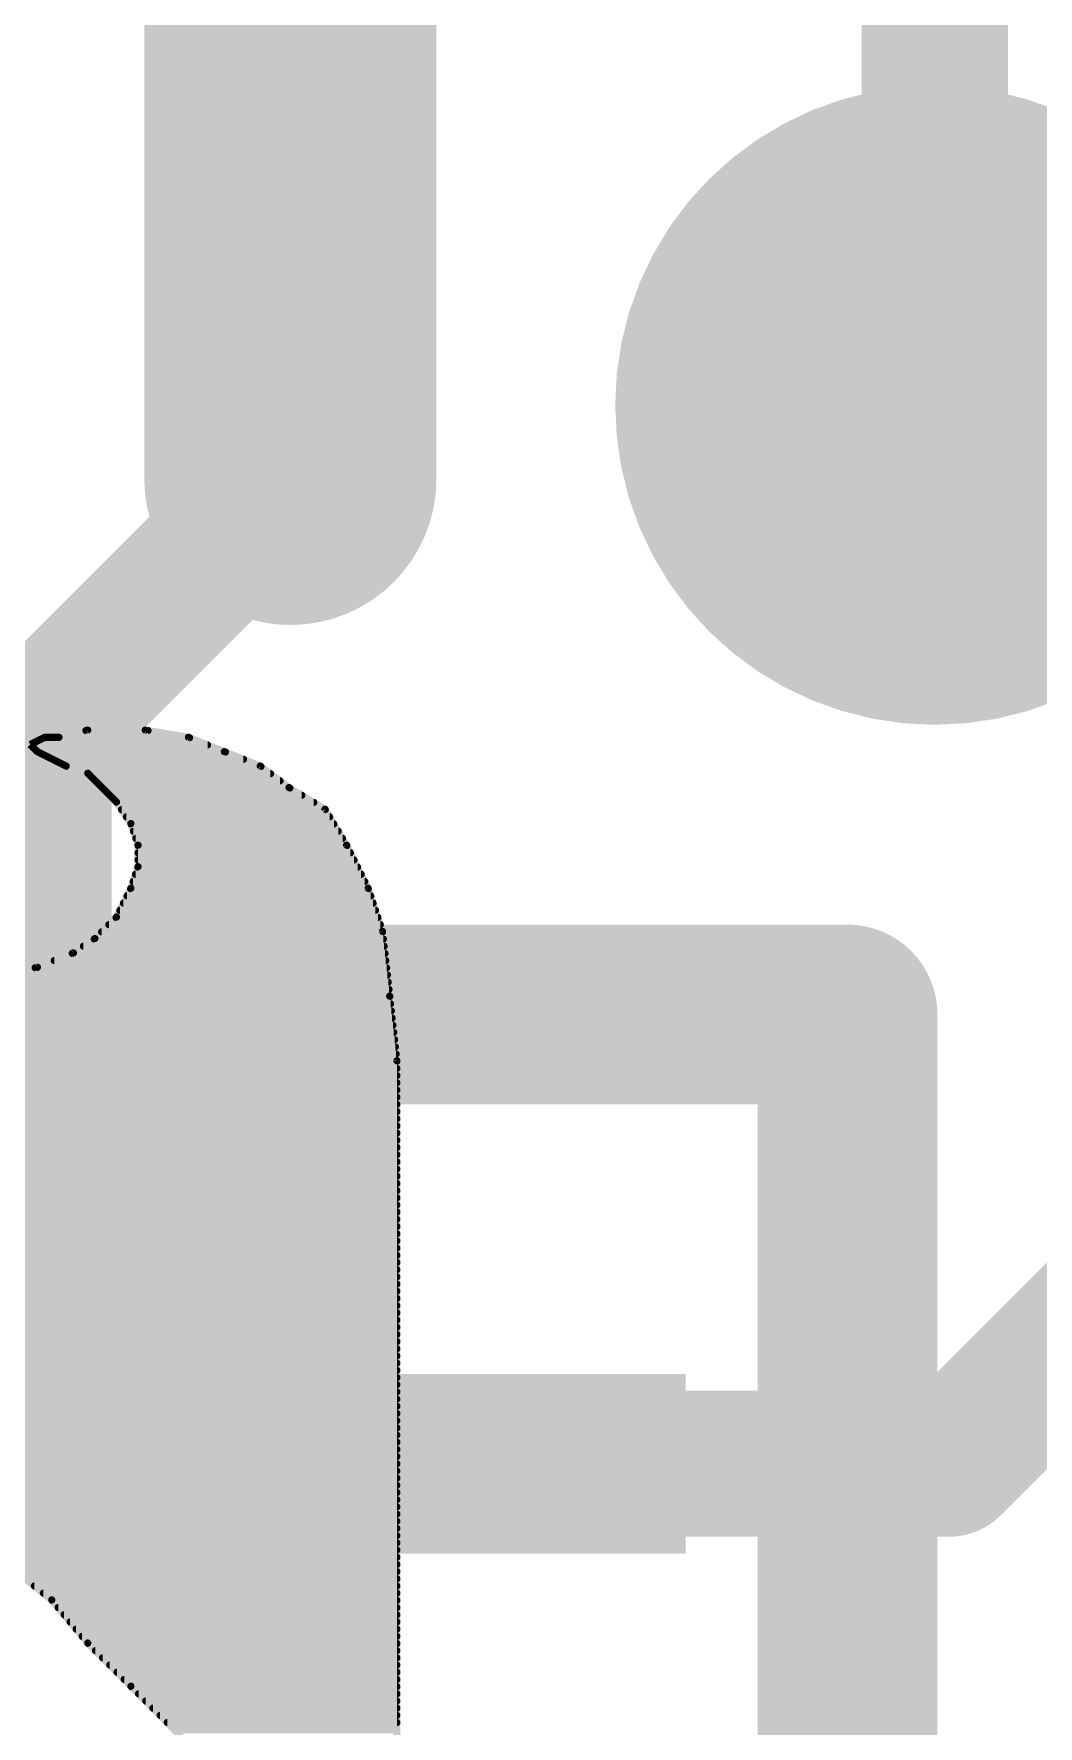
# Model space of a CAD drawing. Extents: x -0.1 to 23, y -0.1 to 23.
# Drawn here: x 11.923 to 13.32, y 11.815 to 14.169 of the extents above; entities that cross this region are included whole.
import ezdxf

# ---------------------------------------------------------------- set-up
doc = ezdxf.new("R2010")
doc.units = 0
for name, color, linetype in [('1', 12, 'CONTINUOUS'), ('16', 132, 'CONTINUOUS'), ('18', 110, 'CONTINUOUS'), ('21', 253, 'CONTINUOUS'), ('22', 40, 'CONTINUOUS')]:
    doc.layers.add(name, color=color, linetype=linetype)

# ---------------------------------------------------------------- blocks, each defined once
blk = doc.blocks.new('RECT')
blk.add_solid([(-0.5, -0.5), (0.5, -0.5), (-0.5, 0.5), (0.5, 0.5)])
blk = doc.blocks.new('ROUNDV')
at = {"const_width": 0.5}
blk.add_lwpolyline([(0, -0.25, 1), (0, 0.25, 1), (0, -0.25)], format="xyb", dxfattribs=at)

msp = doc.modelspace()

# ---------------------------------------------------------------- linework, layer by layer
at = {"layer": '1'}
for points, const_width in [([(12.28, 15.24), (12.28, 13.55)], 0.4064), ([(13.462, 13.3668), (13.1763, 13.6525)], 0.2032), ([(11.93, 13.2), (12.28, 13.55)], 0.2032), ([(11.93, 12.355), (11.93, 13.2)], 0.2032), ([(13.196, 12.18), (13.462, 12.446)], 0.2032), ([(12.605, 12.18), (13.196, 12.18)], 0.2032)]:
    msp.add_lwpolyline(points, dxfattribs=dict(at, const_width=const_width))
for points, const_width in [([(13.2122, 13.6884, 1), (13.1403, 13.6166)], 0.1016), ([(12.1784, 13.55, 1), (12.3816, 13.55)], 0.2032), ([(12.3159, 13.5141, 1), (12.2441, 13.5859)], 0.1016), ([(11.9808, 13.2, 1), (11.8792, 13.2)], 0.1016), ([(11.8941, 13.2359, 1), (11.9659, 13.1641)], 0.1016), ([(11.8792, 12.355, 1), (11.9808, 12.355)], 0.1016), ([(12.605, 12.2308, 1), (12.605, 12.1292)], 0.1016), ([(13.1601, 12.2159, 1), (13.2319, 12.1441)], 0.1016), ([(13.196, 12.1292, 1), (13.196, 12.2308)], 0.1016)]:
    msp.add_lwpolyline(points, format="xyb", dxfattribs=dict(at, const_width=const_width))
at = {"layer": '16', "const_width": 0.2032}
msp.add_lwpolyline([(13.1763, 13.6525), (13.1763, 15.7797)], dxfattribs=at)
at = {"layer": '16', "const_width": 0.1016}
msp.add_lwpolyline([(13.1255, 13.6525, 1), (13.2271, 13.6525)], format="xyb", dxfattribs=at)
at = {"layer": '21', "const_width": 0.25}
for points in [[(9.805, 12.805), (13.055, 12.805)], [(13.055, 12.805), (13.055, 10.055)]]:
    msp.add_lwpolyline(points, dxfattribs=at)
at = {"layer": '21', "const_width": 0.125}
for points in [[(13.1175, 12.805, 1), (12.9925, 12.805)], [(13.055, 12.7425, 1), (13.055, 12.8675)]]:
    msp.add_lwpolyline(points, format="xyb", dxfattribs=at)
at = {"layer": '22', "const_width": 0.01}
for points in [[(11.9181, 13.1806), (11.9381, 13.1906)], [(11.9281, 13.1706), (11.9181, 13.1806)], [(11.9188, 13.18), (12.1647, 13.18)], [(11.9369, 13.19), (12.1397, 13.19)], [(11.9381, 13.1906), (11.9581, 13.1906)], [(11.9581, 13.1906), (11.9981, 13.2006)], [(11.9956, 13.2), (12.0819, 13.2)], [(11.9981, 13.2006), (12.0781, 13.2006)], [(12.0781, 13.2006), (12.1381, 13.1906)], [(12.1381, 13.1906), (12.1881, 13.1706)], [(11.9481, 13.1606), (11.9281, 13.1706)], [(11.9294, 13.17), (12.1897, 13.17)], [(11.9681, 13.1506), (11.9481, 13.1606)], [(11.9494, 13.16), (12.2147, 13.16)], [(12.1881, 13.1706), (12.2381, 13.1506)], [(11.9981, 13.1406), (11.9681, 13.1506)], [(11.97, 13.15), (12.239, 13.15)], [(12.0181, 13.1206), (11.9981, 13.1406)], [(11.9988, 13.14), (12.2523, 13.14)], [(12.2381, 13.1506), (12.2781, 13.1206)], [(12.0088, 13.13), (12.2656, 13.13)], [(12.0381, 13.1006), (12.0181, 13.1206)], [(12.0188, 13.12), (12.2792, 13.12)], [(12.0288, 13.11), (12.2958, 13.11)], [(12.2781, 13.1206), (12.3281, 13.0906)], [(12.0581, 13.0706), (12.0381, 13.1006)], [(12.0385, 13.1), (12.3125, 13.1)], [(12.0452, 13.09), (12.3285, 13.09)], [(12.3281, 13.0906), (12.3581, 13.0406)], [(12.0519, 13.08), (12.3345, 13.08)], [(12.0681, 13.0406), (12.0581, 13.0706)], [(12.0583, 13.07), (12.3405, 13.07)], [(12.0617, 13.06), (12.3465, 13.06)], [(12.065, 13.05), (12.3525, 13.05)], [(12.0681, 13.0106), (12.0681, 13.0406)], [(12.0681, 13.04), (12.3584, 13.04)], [(12.3581, 13.0406), (12.3881, 12.9806)], [(12.0681, 13.03), (12.3634, 13.03)], [(12.0681, 13.02), (12.3684, 13.02)], [(12.0581, 12.9806), (12.0681, 13.0106)], [(12.0646, 13), (12.3784, 13)], [(12.0679, 13.01), (12.3734, 13.01)], [(12.0381, 12.9406), (12.0581, 12.9806)], [(12.0528, 12.97), (12.3917, 12.97)], [(12.0578, 12.98), (12.3883, 12.98)], [(12.0613, 12.99), (12.3834, 12.99)], [(12.3881, 12.9806), (12.4081, 12.9206)], [(12.0428, 12.95), (12.3983, 12.95)], [(12.0478, 12.96), (12.395, 12.96)], [(12.0081, 12.9106), (12.0381, 12.9406)], [(12.0175, 12.92), (12.4082, 12.92)], [(12.0275, 12.93), (12.405, 12.93)], [(12.0375, 12.94), (12.4017, 12.94)], [(12.4081, 12.9206), (12.4181, 12.8306)], [(11.9781, 12.8906), (12.0081, 12.9106)], [(11.9922, 12.9), (12.4104, 12.9)], [(12.0072, 12.91), (12.4093, 12.91)], [(11.9281, 12.8706), (11.9781, 12.8906)], [(11.9516, 12.88), (12.4126, 12.88)], [(11.9766, 12.89), (12.4115, 12.89)], [(10.7383, 12.86), (12.4149, 12.86)], [(10.7411, 12.85), (12.416, 12.85)], [(11.8781, 12.8606), (11.9281, 12.8706)], [(11.925, 12.87), (12.4138, 12.87)], [(10.7439, 12.84), (12.4171, 12.84)], [(10.7466, 12.83), (12.4182, 12.83)], [(12.4181, 12.8306), (12.4281, 12.7406)], [(10.7494, 12.82), (12.4193, 12.82)], [(10.7522, 12.81), (12.4204, 12.81)], [(10.755, 12.8), (12.4215, 12.8)], [(10.7577, 12.79), (12.4226, 12.79)], [(10.7605, 12.78), (12.4238, 12.78)], [(10.7633, 12.77), (12.4249, 12.77)], [(10.7661, 12.76), (12.426, 12.76)], [(10.7689, 12.75), (12.4271, 12.75)], [(10.7716, 12.74), (12.4281, 12.74)], [(12.4281, 12.7406), (12.4281, 11.4606)], [(10.7744, 12.73), (12.4281, 12.73)], [(10.7772, 12.72), (12.4281, 12.72)], [(10.78, 12.71), (12.4281, 12.71)], [(10.7827, 12.7), (12.4281, 12.7)], [(10.7855, 12.69), (12.4281, 12.69)], [(10.7885, 12.68), (12.4281, 12.68)], [(10.794, 12.67), (12.4281, 12.67)], [(10.7996, 12.66), (12.4281, 12.66)], [(10.8051, 12.65), (12.4281, 12.65)], [(10.8107, 12.64), (12.4281, 12.64)], [(10.8163, 12.63), (12.4281, 12.63)], [(10.8218, 12.62), (12.4281, 12.62)], [(10.8274, 12.61), (12.4281, 12.61)], [(10.8329, 12.6), (12.4281, 12.6)], [(10.8385, 12.59), (12.4281, 12.59)], [(10.844, 12.58), (12.4281, 12.58)], [(10.8496, 12.57), (12.4281, 12.57)], [(10.8551, 12.56), (12.4281, 12.56)], [(10.8607, 12.55), (12.4281, 12.55)], [(10.8663, 12.54), (12.4281, 12.54)], [(10.8718, 12.53), (12.4281, 12.53)], [(10.8774, 12.52), (12.4281, 12.52)], [(10.8829, 12.51), (12.4281, 12.51)], [(10.8886, 12.5), (12.4281, 12.5)], [(10.8964, 12.49), (12.4281, 12.49)], [(10.9042, 12.48), (12.4281, 12.48)], [(10.9119, 12.47), (12.4281, 12.47)], [(10.9197, 12.46), (12.4281, 12.46)], [(10.9275, 12.45), (12.4281, 12.45)], [(10.9353, 12.44), (12.4281, 12.44)], [(10.9431, 12.43), (12.4281, 12.43)], [(10.9508, 12.42), (12.4281, 12.42)], [(10.9588, 12.41), (12.4281, 12.41)], [(10.9688, 12.4), (12.4281, 12.4)], [(10.9787, 12.39), (12.4281, 12.39)], [(10.9888, 12.38), (12.4281, 12.38)], [(10.9988, 12.37), (12.4281, 12.37)], [(11.0088, 12.36), (12.4281, 12.36)], [(11.0188, 12.35), (12.4281, 12.35)], [(11.0288, 12.34), (12.4281, 12.34)], [(11.0388, 12.33), (12.4281, 12.33)], [(11.0503, 12.32), (12.4281, 12.32)], [(11.0617, 12.31), (12.4281, 12.31)], [(11.0731, 12.3), (12.4281, 12.3)], [(11.0846, 12.29), (12.4281, 12.29)], [(11.096, 12.28), (12.4281, 12.28)], [(11.1074, 12.27), (12.4281, 12.27)], [(11.1192, 12.26), (12.4281, 12.26)], [(11.1358, 12.25), (12.4281, 12.25)], [(11.1525, 12.24), (12.4281, 12.24)], [(11.1692, 12.23), (12.4281, 12.23)], [(11.1858, 12.22), (12.4281, 12.22)], [(11.2025, 12.21), (12.4281, 12.21)], [(11.2197, 12.2), (12.4281, 12.2)], [(11.2447, 12.19), (12.4281, 12.19)], [(11.2697, 12.18), (12.4281, 12.18)], [(11.2947, 12.17), (12.4281, 12.17)], [(11.3204, 12.16), (12.4281, 12.16)], [(11.3571, 12.15), (12.4281, 12.15)], [(11.3938, 12.14), (12.4281, 12.14)], [(11.4319, 12.13), (12.4281, 12.13)], [(11.4919, 12.12), (12.4281, 12.12)], [(11.7419, 12.11), (12.4281, 12.11)], [(11.7992, 12.1), (12.4281, 12.1)], [(11.8158, 12.09), (12.4281, 12.09)], [(11.8325, 12.08), (12.4281, 12.08)], [(11.8489, 12.07), (12.4281, 12.07)], [(11.8614, 12.06), (12.4281, 12.06)], [(11.8739, 12.05), (12.4281, 12.05)], [(11.8864, 12.04), (12.4281, 12.04)], [(11.9481, 11.9906), (11.8981, 12.0306)], [(11.8989, 12.03), (12.4281, 12.03)], [(11.9114, 12.02), (12.4281, 12.02)], [(11.9239, 12.01), (12.4281, 12.01)], [(11.9364, 12), (12.4281, 12)], [(11.9981, 11.9306), (11.9481, 11.9906)], [(11.9486, 11.99), (12.4281, 11.99)], [(11.957, 11.98), (12.4281, 11.98)], [(11.9653, 11.97), (12.4281, 11.97)], [(11.9736, 11.96), (12.4281, 11.96)], [(11.982, 11.95), (12.4281, 11.95)], [(11.9903, 11.94), (12.4281, 11.94)], [(12.0581, 11.8706), (11.9981, 11.9306)], [(11.9988, 11.93), (12.4281, 11.93)], [(12.0088, 11.92), (12.4281, 11.92)], [(12.0188, 11.91), (12.4281, 11.91)], [(12.0288, 11.9), (12.4281, 11.9)], [(12.0388, 11.89), (12.4281, 11.89)], [(12.0488, 11.88), (12.4281, 11.88)], [(12.1281, 11.8006), (12.0581, 11.8706)], [(12.0587, 11.87), (12.4281, 11.87)], [(12.0688, 11.86), (12.4281, 11.86)], [(12.0788, 11.85), (12.4281, 11.85)], [(12.0888, 11.84), (12.4281, 11.84)], [(12.0988, 11.83), (12.4281, 11.83)], [(12.1088, 11.82), (12.4281, 11.82)], [(12.1188, 11.81), (12.4281, 11.81)]]:
    msp.add_lwpolyline(points, dxfattribs=at)
at = {"layer": '22', "const_width": 0.005}
for points in [[(11.9369, 13.1925, 1), (11.9369, 13.1875)], [(11.9381, 13.1931, 1), (11.9381, 13.1881)], [(11.9392, 13.1884, 1), (11.937, 13.1929)], [(11.9575, 13.1931, 1), (11.9587, 13.1882)], [(11.9581, 13.1881, 1), (11.9581, 13.1931)], [(11.9956, 13.2025, 1), (11.9956, 13.1975)], [(11.9981, 13.2031, 1), (11.9981, 13.1981)], [(11.9987, 13.1982, 1), (11.9975, 13.2031)], [(12.0785, 13.2031, 1), (12.0777, 13.1982)], [(12.0781, 13.1981, 1), (12.0781, 13.2031)], [(12.0819, 13.1975, 1), (12.0819, 13.2025)], [(12.1391, 13.1929, 1), (12.1372, 13.1883)], [(12.1377, 13.1882, 1), (12.1385, 13.1931)], [(12.1397, 13.1875, 1), (12.1397, 13.1925)], [(12.1647, 13.1775, 1), (12.1647, 13.1825)], [(11.9292, 13.1729, 1), (11.927, 13.1684)], [(11.9264, 13.1689, 1), (11.9299, 13.1724)], [(11.9294, 13.1725, 1), (11.9294, 13.1675)], [(11.9492, 13.1629, 1), (11.947, 13.1584)], [(11.9494, 13.1625, 1), (11.9494, 13.1575)], [(11.947, 13.1584, 1), (11.9492, 13.1629)], [(12.1891, 13.1729, 1), (12.1872, 13.1683)], [(12.1872, 13.1683, 1), (12.1891, 13.1729)], [(12.1897, 13.1675, 1), (12.1897, 13.1725)], [(12.2147, 13.1575, 1), (12.2147, 13.1625)], [(11.9689, 13.153, 1), (11.9673, 13.1483)], [(11.967, 13.1484, 1), (11.9692, 13.1529)], [(11.97, 13.1525, 1), (11.97, 13.1475)], [(11.9999, 13.1424, 1), (11.9964, 13.1389)], [(11.9988, 13.1425, 1), (11.9988, 13.1375)], [(11.9973, 13.1383, 1), (11.9989, 13.143)], [(12.2396, 13.1526, 1), (12.2366, 13.1486)], [(12.2372, 13.1483, 1), (12.2391, 13.1529)], [(12.239, 13.1475, 1), (12.239, 13.1525)], [(12.2523, 13.1375, 1), (12.2523, 13.1425)], [(12.0088, 13.1325, 1), (12.0088, 13.1275)], [(12.0199, 13.1224, 1), (12.0164, 13.1189)], [(12.0188, 13.1225, 1), (12.0188, 13.1175)], [(12.0164, 13.1189, 1), (12.0199, 13.1224)], [(12.0288, 13.1125, 1), (12.0288, 13.1075)], [(12.2656, 13.1275, 1), (12.2656, 13.1325)], [(12.2794, 13.1228, 1), (12.2768, 13.1185)], [(12.2766, 13.1186, 1), (12.2796, 13.1226)], [(12.2792, 13.1175, 1), (12.2792, 13.1225)], [(12.2958, 13.1075, 1), (12.2958, 13.1125)], [(12.0402, 13.102, 1), (12.036, 13.0992)], [(12.0385, 13.1025, 1), (12.0385, 13.0975)], [(12.0364, 13.0989, 1), (12.0399, 13.1024)], [(12.0452, 13.0925, 1), (12.0452, 13.0875)], [(12.3125, 13.0975, 1), (12.3125, 13.1025)], [(12.3303, 13.0919, 1), (12.326, 13.0893)], [(12.3268, 13.0885, 1), (12.3294, 13.0928)], [(12.3285, 13.0875, 1), (12.3285, 13.0925)], [(12.0519, 13.0825, 1), (12.0519, 13.0775)], [(12.0605, 13.0714, 1), (12.0558, 13.0698)], [(12.0583, 13.0725, 1), (12.0583, 13.0675)], [(12.056, 13.0692, 1), (12.0602, 13.072)], [(12.3345, 13.0775, 1), (12.3345, 13.0825)], [(12.3405, 13.0675, 1), (12.3405, 13.0725)], [(12.0617, 13.0625, 1), (12.0617, 13.0575)], [(12.065, 13.0525, 1), (12.065, 13.0475)], [(12.0706, 13.0406, 1), (12.0656, 13.0406)], [(12.0681, 13.0425, 1), (12.0681, 13.0375)], [(12.0658, 13.0398, 1), (12.0705, 13.0414)], [(12.3465, 13.0575, 1), (12.3465, 13.0625)], [(12.3525, 13.0475, 1), (12.3525, 13.0525)], [(12.3604, 13.0417, 1), (12.3559, 13.0395)], [(12.356, 13.0393, 1), (12.3603, 13.0419)], [(12.3584, 13.0375, 1), (12.3584, 13.0425)], [(12.0681, 13.0325, 1), (12.0681, 13.0275)], [(12.0681, 13.0225, 1), (12.0681, 13.0175)], [(12.3634, 13.0275, 1), (12.3634, 13.0325)], [(12.3684, 13.0175, 1), (12.3684, 13.0225)], [(12.0646, 13.0025, 1), (12.0646, 12.9975)], [(12.0679, 13.0125, 1), (12.0679, 13.0075)], [(12.0656, 13.0106, 1), (12.0706, 13.0106)], [(12.0705, 13.0098, 1), (12.0658, 13.0114)], [(12.3734, 13.0075, 1), (12.3734, 13.0125)], [(12.3784, 12.9975, 1), (12.3784, 13.0025)], [(12.0528, 12.9725, 1), (12.0528, 12.9675)], [(12.0578, 12.9825, 1), (12.0578, 12.9775)], [(12.0558, 12.9814, 1), (12.0605, 12.9798)], [(12.0604, 12.9795, 1), (12.0559, 12.9817)], [(12.0613, 12.9925, 1), (12.0613, 12.9875)], [(12.3834, 12.9875, 1), (12.3834, 12.9925)], [(12.3905, 12.9814, 1), (12.3858, 12.9798)], [(12.3859, 12.9795, 1), (12.3904, 12.9817)], [(12.3883, 12.9775, 1), (12.3883, 12.9825)], [(12.3917, 12.9675, 1), (12.3917, 12.9725)], [(12.0428, 12.9525, 1), (12.0428, 12.9475)], [(12.0478, 12.9625, 1), (12.0478, 12.9575)], [(12.395, 12.9575, 1), (12.395, 12.9625)], [(12.3983, 12.9475, 1), (12.3983, 12.9525)], [(12.0175, 12.9225, 1), (12.0175, 12.9175)], [(12.0275, 12.9325, 1), (12.0275, 12.9275)], [(12.0375, 12.9425, 1), (12.0375, 12.9375)], [(12.0359, 12.9417, 1), (12.0404, 12.9395)], [(12.0399, 12.9389, 1), (12.0364, 12.9424)], [(12.4017, 12.9375, 1), (12.4017, 12.9425)], [(12.405, 12.9275, 1), (12.405, 12.9325)], [(12.4106, 12.9209, 1), (12.4056, 12.9203)], [(12.4082, 12.9175, 1), (12.4082, 12.9225)], [(11.9922, 12.9025, 1), (11.9922, 12.8975)], [(12.0072, 12.9125, 1), (12.0072, 12.9075)], [(12.0064, 12.9124, 1), (12.0099, 12.9089)], [(12.0095, 12.9085, 1), (12.0067, 12.9127)], [(12.4058, 12.9198, 1), (12.4105, 12.9214)], [(12.4093, 12.9075, 1), (12.4093, 12.9125)], [(12.4104, 12.8975, 1), (12.4104, 12.9025)], [(11.9516, 12.8825, 1), (11.9516, 12.8775)], [(11.9766, 12.8925, 1), (11.9766, 12.8875)], [(11.9767, 12.8927, 1), (11.9795, 12.8885)], [(11.9791, 12.8883, 1), (11.9772, 12.8929)], [(12.4115, 12.8875, 1), (12.4115, 12.8925)], [(12.4126, 12.8775, 1), (12.4126, 12.8825)], [(11.925, 12.8725, 1), (11.925, 12.8675)], [(11.9272, 12.8729, 1), (11.9291, 12.8683)], [(11.9286, 12.8682, 1), (11.9276, 12.8731)], [(12.4138, 12.8675, 1), (12.4138, 12.8725)], [(12.4149, 12.8575, 1), (12.4149, 12.8625)], [(12.416, 12.8475, 1), (12.416, 12.8525)], [(12.4206, 12.8309, 1), (12.4156, 12.8303)], [(12.4156, 12.8303, 1), (12.4206, 12.8309)], [(12.4171, 12.8375, 1), (12.4171, 12.8425)], [(12.4182, 12.8275, 1), (12.4182, 12.8325)], [(12.4193, 12.8175, 1), (12.4193, 12.8225)], [(12.4204, 12.8075, 1), (12.4204, 12.8125)], [(12.4215, 12.7975, 1), (12.4215, 12.8025)], [(12.4226, 12.7875, 1), (12.4226, 12.7925)], [(12.4238, 12.7775, 1), (12.4238, 12.7825)], [(12.4249, 12.7675, 1), (12.4249, 12.7725)], [(12.426, 12.7575, 1), (12.426, 12.7625)], [(12.4306, 12.7406, 1), (12.4256, 12.7406)], [(12.4256, 12.7403, 1), (12.4306, 12.7409)], [(12.4271, 12.7475, 1), (12.4271, 12.7525)], [(12.4281, 12.7375, 1), (12.4281, 12.7425)], [(12.4281, 12.7275, 1), (12.4281, 12.7325)], [(12.4281, 12.7175, 1), (12.4281, 12.7225)], [(12.4281, 12.7075, 1), (12.4281, 12.7125)], [(12.4281, 12.6975, 1), (12.4281, 12.7025)], [(12.4281, 12.6875, 1), (12.4281, 12.6925)], [(12.4281, 12.6775, 1), (12.4281, 12.6825)], [(12.4281, 12.6675, 1), (12.4281, 12.6725)], [(12.4281, 12.6575, 1), (12.4281, 12.6625)], [(12.4281, 12.6475, 1), (12.4281, 12.6525)], [(12.4281, 12.6375, 1), (12.4281, 12.6425)], [(12.4281, 12.6275, 1), (12.4281, 12.6325)], [(12.4281, 12.6175, 1), (12.4281, 12.6225)], [(12.4281, 12.6075, 1), (12.4281, 12.6125)], [(12.4281, 12.5975, 1), (12.4281, 12.6025)], [(12.4281, 12.5875, 1), (12.4281, 12.5925)], [(12.4281, 12.5775, 1), (12.4281, 12.5825)], [(12.4281, 12.5675, 1), (12.4281, 12.5725)], [(12.4281, 12.5575, 1), (12.4281, 12.5625)], [(12.4281, 12.5475, 1), (12.4281, 12.5525)], [(12.4281, 12.5375, 1), (12.4281, 12.5425)], [(12.4281, 12.5275, 1), (12.4281, 12.5325)], [(12.4281, 12.5175, 1), (12.4281, 12.5225)], [(12.4281, 12.5075, 1), (12.4281, 12.5125)], [(12.4281, 12.4975, 1), (12.4281, 12.5025)], [(12.4281, 12.4875, 1), (12.4281, 12.4925)], [(12.4281, 12.4775, 1), (12.4281, 12.4825)], [(12.4281, 12.4675, 1), (12.4281, 12.4725)], [(12.4281, 12.4575, 1), (12.4281, 12.4625)], [(12.4281, 12.4475, 1), (12.4281, 12.4525)], [(12.4281, 12.4375, 1), (12.4281, 12.4425)], [(12.4281, 12.4275, 1), (12.4281, 12.4325)], [(12.4281, 12.4175, 1), (12.4281, 12.4225)], [(12.4281, 12.4075, 1), (12.4281, 12.4125)], [(12.4281, 12.3975, 1), (12.4281, 12.4025)], [(12.4281, 12.3875, 1), (12.4281, 12.3925)], [(12.4281, 12.3775, 1), (12.4281, 12.3825)], [(12.4281, 12.3675, 1), (12.4281, 12.3725)], [(12.4281, 12.3575, 1), (12.4281, 12.3625)], [(12.4281, 12.3475, 1), (12.4281, 12.3525)], [(12.4281, 12.3375, 1), (12.4281, 12.3425)], [(12.4281, 12.3275, 1), (12.4281, 12.3325)], [(12.4281, 12.3175, 1), (12.4281, 12.3225)], [(12.4281, 12.3075, 1), (12.4281, 12.3125)], [(12.4281, 12.2975, 1), (12.4281, 12.3025)], [(12.4281, 12.2875, 1), (12.4281, 12.2925)], [(12.4281, 12.2775, 1), (12.4281, 12.2825)], [(12.4281, 12.2675, 1), (12.4281, 12.2725)], [(12.4281, 12.2575, 1), (12.4281, 12.2625)], [(12.4281, 12.2475, 1), (12.4281, 12.2525)], [(12.4281, 12.2375, 1), (12.4281, 12.2425)], [(12.4281, 12.2275, 1), (12.4281, 12.2325)], [(12.4281, 12.2175, 1), (12.4281, 12.2225)], [(12.4281, 12.2075, 1), (12.4281, 12.2125)], [(12.4281, 12.1975, 1), (12.4281, 12.2025)], [(12.4281, 12.1875, 1), (12.4281, 12.1925)], [(12.4281, 12.1775, 1), (12.4281, 12.1825)], [(12.4281, 12.1675, 1), (12.4281, 12.1725)], [(12.4281, 12.1575, 1), (12.4281, 12.1625)], [(12.4281, 12.1475, 1), (12.4281, 12.1525)], [(12.4281, 12.1375, 1), (12.4281, 12.1425)], [(12.4281, 12.1275, 1), (12.4281, 12.1325)], [(12.4281, 12.1175, 1), (12.4281, 12.1225)], [(12.4281, 12.1075, 1), (12.4281, 12.1125)], [(12.4281, 12.0975, 1), (12.4281, 12.1025)], [(12.4281, 12.0875, 1), (12.4281, 12.0925)], [(12.4281, 12.0775, 1), (12.4281, 12.0825)], [(12.4281, 12.0675, 1), (12.4281, 12.0725)], [(12.4281, 12.0575, 1), (12.4281, 12.0625)], [(12.4281, 12.0475, 1), (12.4281, 12.0525)], [(12.4281, 12.0375, 1), (12.4281, 12.0425)], [(12.4281, 12.0275, 1), (12.4281, 12.0325)], [(11.9239, 12.0125, 1), (11.9239, 12.0075)], [(12.4281, 12.0175, 1), (12.4281, 12.0225)], [(12.4281, 12.0075, 1), (12.4281, 12.0125)], [(11.9364, 12.0025, 1), (11.9364, 11.9975)], [(11.95, 11.9922, 1), (11.9462, 11.989)], [(11.9486, 11.9925, 1), (11.9486, 11.9875)], [(11.9466, 11.9887, 1), (11.9497, 11.9926)], [(11.957, 11.9825, 1), (11.957, 11.9775)], [(12.4281, 11.9975, 1), (12.4281, 12.0025)], [(12.4281, 11.9875, 1), (12.4281, 11.9925)], [(12.4281, 11.9775, 1), (12.4281, 11.9825)], [(11.9653, 11.9725, 1), (11.9653, 11.9675)], [(11.9736, 11.9625, 1), (11.9736, 11.9575)], [(12.4281, 11.9675, 1), (12.4281, 11.9725)], [(12.4281, 11.9575, 1), (12.4281, 11.9625)], [(11.982, 11.9525, 1), (11.982, 11.9475)], [(11.9903, 11.9425, 1), (11.9903, 11.9375)], [(12.4281, 11.9475, 1), (12.4281, 11.9525)], [(12.4281, 11.9375, 1), (12.4281, 11.9425)], [(11.9999, 11.9324, 1), (11.9964, 11.9289)], [(11.9962, 11.929, 1), (12, 11.9322)], [(11.9988, 11.9325, 1), (11.9988, 11.9275)], [(12.0088, 11.9225, 1), (12.0088, 11.9175)], [(12.0188, 11.9125, 1), (12.0188, 11.9075)], [(12.4281, 11.9275, 1), (12.4281, 11.9325)], [(12.4281, 11.9175, 1), (12.4281, 11.9225)], [(12.4281, 11.9075, 1), (12.4281, 11.9125)], [(12.0288, 11.9025, 1), (12.0288, 11.8975)], [(12.0388, 11.8925, 1), (12.0388, 11.8875)], [(12.4281, 11.8975, 1), (12.4281, 11.9025)], [(12.4281, 11.8875, 1), (12.4281, 11.8925)], [(12.0488, 11.8825, 1), (12.0488, 11.8775)], [(12.0599, 11.8724, 1), (12.0564, 11.8689)], [(12.0587, 11.8725, 1), (12.0587, 11.8675)], [(12.0564, 11.8689, 1), (12.0599, 11.8724)], [(12.4281, 11.8775, 1), (12.4281, 11.8825)], [(12.4281, 11.8675, 1), (12.4281, 11.8725)], [(12.0688, 11.8625, 1), (12.0688, 11.8575)], [(12.0788, 11.8525, 1), (12.0788, 11.8475)], [(12.0888, 11.8425, 1), (12.0888, 11.8375)], [(12.4281, 11.8575, 1), (12.4281, 11.8625)], [(12.4281, 11.8475, 1), (12.4281, 11.8525)], [(12.4281, 11.8375, 1), (12.4281, 11.8425)], [(12.0988, 11.8325, 1), (12.0988, 11.8275)], [(12.1088, 11.8225, 1), (12.1088, 11.8175)], [(12.4281, 11.8275, 1), (12.4281, 11.8325)], [(12.4281, 11.8175, 1), (12.4281, 11.8225)]]:
    msp.add_lwpolyline(points, format="xyb", dxfattribs=at)

# ---------------------------------------------------------------- block references
at = {"layer": '1', "xscale": 0.45, "yscale": 0.25, "rotation": 270}
msp.add_blockref('RECT', (11.93, 12.355), dxfattribs=at)
at = {"layer": '1', "xscale": 0.45, "yscale": 0.25}
msp.add_blockref('RECT', (12.605, 12.18), dxfattribs=at)
at = {"layer": '18', "xscale": 0.889, "yscale": 0.889}
msp.add_blockref('ROUNDV', (13.1763, 13.6525), dxfattribs=at)
msp.add_blockref('ROUNDV', (13.1763, 13.6525), dxfattribs=at)

doc.saveas('drawing.dxf')
